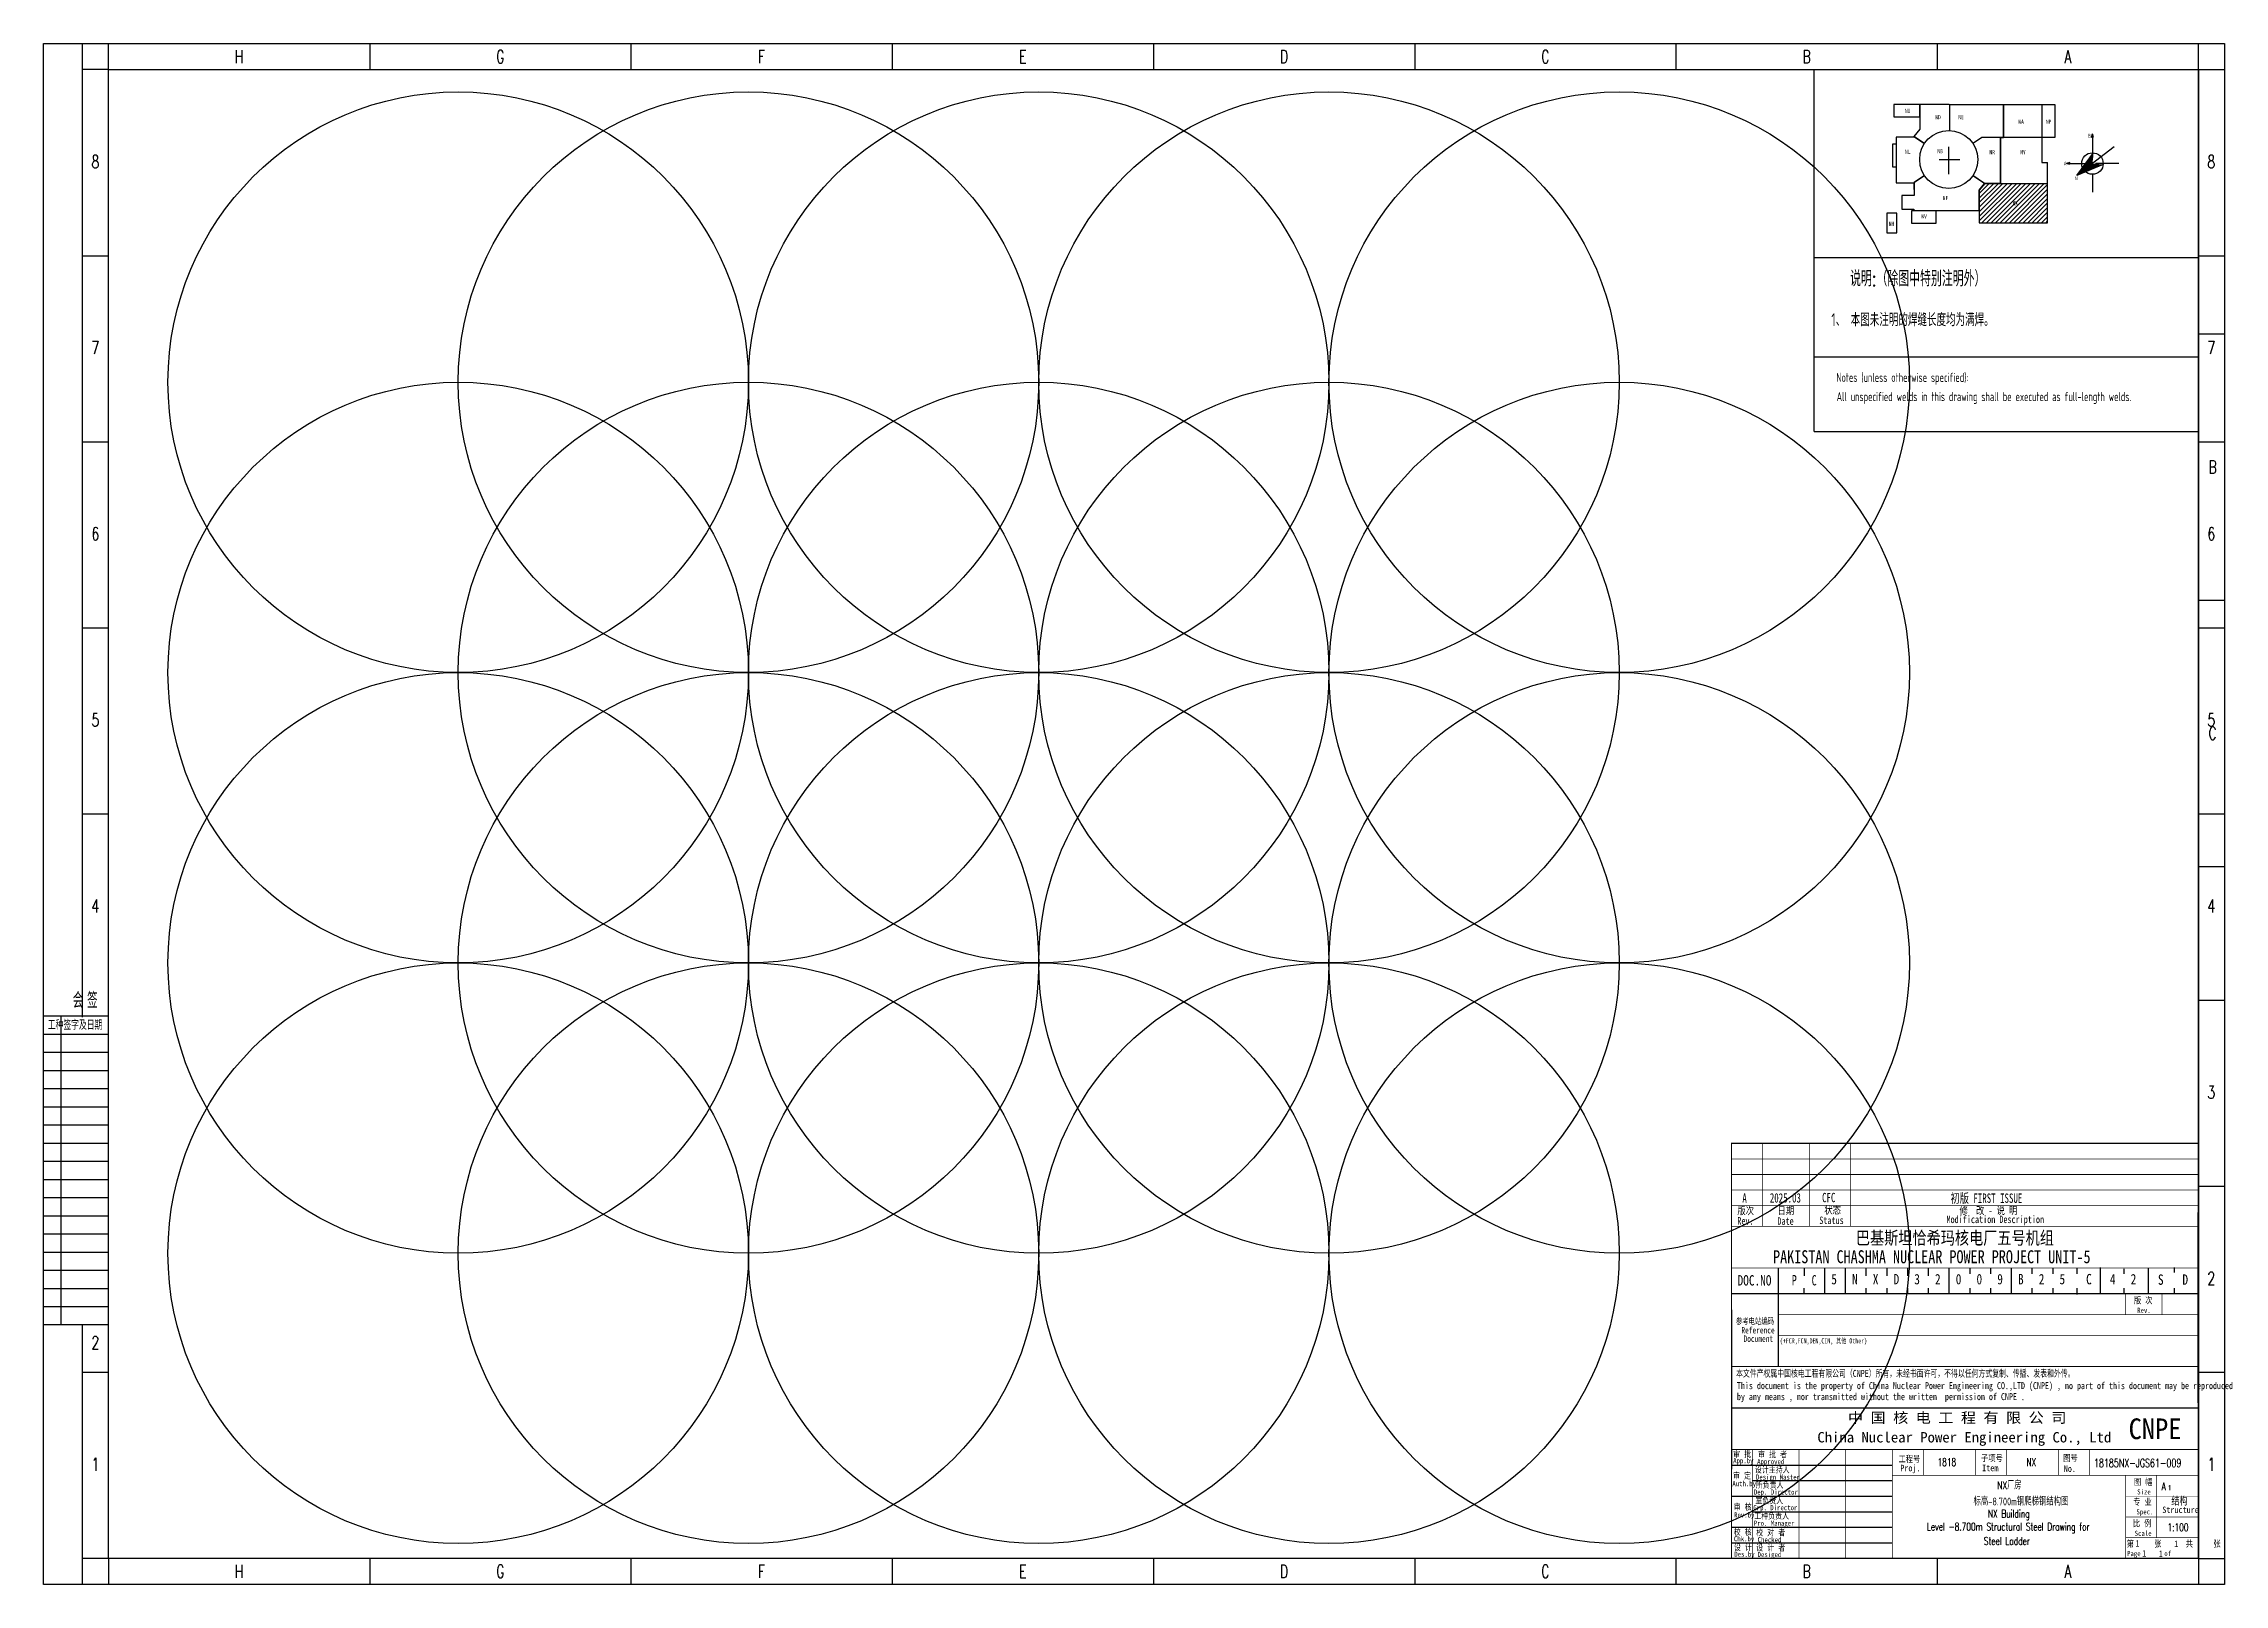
# Model space of a CAD drawing. Extents: x 8986 to 134227, y 7133 to 940687.
# Drawn here: x 16666 to 100766, y 156678 to 216078 of the extents above; entities that cross this region are included whole.
import ezdxf
from ezdxf.enums import TextEntityAlignment as Align

# ---------------------------------------------------------------- set-up
doc = ezdxf.new("R2010")
doc.units = 0
doc.linetypes.add('CENTER', pattern=[2, 1.25, -0.25, 0.25, -0.25])
doc.linetypes.add('CONTINOUS', pattern=[0])
doc.layers.get('0').update_dxf_attribs({"linetype": 'CONTINUOUS'})
for name, color, linetype in [('1', 1, 'CONTINUOUS'), ('C77(文本)', 3, 'CONTINUOUS'), ('DEN202303', 1, 'CONTINUOUS'), ('PUB_TEXT', 7, 'CONTINUOUS'), ('STEEL', 7, 'CONTINUOUS'), ('TK', 7, 'CONTINUOUS'), ('图框', 4, 'CONTINOUS'), ('土建', 4, 'CONTINUOUS'), ('房间号', 7, 'CONTINUOUS'), ('指北针', 3, 'CONTINUOUS'), ('文字 符号', 7, 'CONTINUOUS'), ('标注', 3, 'CONTINUOUS')]:
    doc.layers.add(name, color=color, linetype=linetype)
doc.styles.add('1', font='ROMANS', dxfattribs={"width": 0.7, "bigfont": 'HZTXT'})
doc.styles.add('bine', font='binee.shx', dxfattribs={"width": 0.7, "bigfont": 'binec.shx'})
doc.styles.add('CHINESE-3', font='romand.shx', dxfattribs={"width": 0.8, "bigfont": 'ochinese.shx'})
doc.styles.add('HZ', font='TXT.shx', dxfattribs={"width": 0.7, "bigfont": 'hz.shx'})
doc.styles.add('RH', font='romans.shx', dxfattribs={"width": 0.7, "bigfont": 'hz.shx'})
doc.styles.add('ROMAND', font='romand.shx', dxfattribs={"width": 0.7, "bigfont": 'ochinese.shx'})
doc.styles.add('TSSD_DIMENSION', font='tssdeng.shx', dxfattribs={"width": 0.7, "bigfont": 'Hztxt.shx'})
doc.styles.add('TSSD_Rein', font='Tssdeng.shx', dxfattribs={"width": 0.7, "bigfont": 'hztxt.shx'})
doc.styles.add('宋体', font='', dxfattribs={"width": 0.7})
doc.styles.add('汉字', font='STFANGSO.TTF', dxfattribs={"width": 0.8, "height": 4})
doc.styles.get('宋体').set_extended_font_data('SimSun')

# ---------------------------------------------------------------- blocks, each defined once
blk = doc.blocks.new('会签')
at = {"color": 0}
for p, q in [((3629.69, -1305.73), (3604.69, -1305.73)), ((3611.37, -1424.73), (3611.37, -1305.73)), ((3629.69, -1312.73), (3604.69, -1312.73)), ((3629.69, -1319.73), (3604.69, -1319.73)), ((3629.69, -1326.73), (3604.69, -1326.73)), ((3629.69, -1333.73), (3604.69, -1333.73)), ((3629.69, -1340.73), (3604.69, -1340.73)), ((3629.69, -1347.73), (3604.69, -1347.73)), ((3629.69, -1354.73), (3604.69, -1354.73)), ((3629.69, -1361.73), (3604.69, -1361.73)), ((3629.69, -1368.73), (3604.69, -1368.73)), ((3629.69, -1375.73), (3604.69, -1375.73)), ((3629.69, -1382.73), (3604.69, -1382.73)), ((3629.69, -1389.73), (3604.69, -1389.73)), ((3629.69, -1396.73), (3604.69, -1396.73)), ((3629.69, -1403.73), (3604.69, -1403.73)), ((3629.69, -1410.73), (3604.69, -1410.73)), ((3629.69, -1417.73), (3604.69, -1417.73)), ((3629.69, -1424.73), (3604.69, -1424.73))]:
    blk.add_line(p, q, dxfattribs=at)
at = {"color": 0, "style": 'bine', "width": 0.7}
for s, height, p in [('会 签  ', 6, (3622.23, -1302.52)), ('工种签字及日期', 3.3, (3616.78, -1310.89))]:
    blk.add_text(s, height=height, dxfattribs=at).set_placement(p, align=Align.CENTER)
blk = doc.blocks.new('tk1')
at = {"layer": '图框'}
for p, q in [((-831, 584), (10, 584)), ((-831, -10), (-831, 584)), ((-816, 208.63), (-816, 584)), ((-806, 574), (-806, 584)), ((-705.25, 584), (-705.25, 574)), ((-604.5, 584), (-604.5, 574)), ((-503.75, 584), (-503.75, 574)), ((-403, 584), (-403, 574)), ((-302.25, 584), (-302.25, 574)), ((-201.5, 584), (-201.5, 574)), ((-100.75, 584), (-100.75, 574)), ((0, 574), (0, 584)), ((10, 584), (10, -10)), ((-806, 574), (-816, 574)), ((0, 574), (10, 574)), ((-816, 502.25), (-806, 502.25)), ((0, 502.25), (10, 502.25)), ((-816, 430.5), (-806, 430.5)), ((0, 430.5), (10, 430.5)), ((-816, 358.75), (-806, 358.75)), ((0, 358.75), (10, 358.75)), ((-816, 287), (-806, 287)), ((0, 287), (0, 0)), ((0, 287), (0, 0)), ((0, 287), (0, 0)), ((0, 287), (0, 0)), ((0, 287), (10, 287)), ((0, 215.25), (10, 215.25)), ((0, 143.5), (10, 143.5)), ((-816, -10), (-816, 89.94)), ((-816, 71.75), (-806, 71.75)), ((0, 71.75), (10, 71.75)), ((-806, 0), (-816, 0)), ((-806, 0), (-806, -10)), ((-705.25, 0), (-705.25, -10)), ((-604.5, 0), (-604.5, -10)), ((-503.75, 0), (-503.75, -10)), ((-403, 0), (-403, -10)), ((-302.25, 0), (-302.25, -10)), ((-201.5, 0), (-201.5, -10)), ((-201.5, 0), (-201.5, -10)), ((-100.75, 0), (-100.75, -10)), ((0, 0), (0, -10)), ((0, 0), (10, 0)), ((10, -10), (-831, -10))]:
    blk.add_line(p, q, dxfattribs=at)
at = {"layer": '图框', "color": 1}
for p, q in [((-806, 574), (0, 574)), ((-806, 0), (-806, 574)), ((0, 574), (0, 0)), ((0, 0), (-806, 0))]:
    blk.add_line(p, q, dxfattribs=at)
at = {"color": 0}
blk.add_blockref('会签', (-4435.65, 1514.73), dxfattribs=at)
at = {"layer": '图框', "style": 'HZ', "width": 0.7}
for s, p in [('H', (-755.63, 576.5)), ('G', (-654.88, 576.5)), ('F', (-554.13, 576.5)), ('E', (-453.38, 576.5)), ('D', (-352.63, 576.5)), ('C', (-251.88, 576.5)), ('B', (-151.13, 576.5)), ('A', (-50.38, 576.5)), ('8', (-811.04, 536.01)), ('8', (4.96, 536.01)), ('7', (-811.04, 464.26)), ('7', (4.96, 464.26)), ('6', (-811.04, 392.51)), ('6', (4.96, 392.51)), ('5', (-811.04, 320.76)), ('5', (4.96, 320.76)), ('4', (-811.04, 249.01)), ('4', (4.96, 249.01)), ('3', (4.96, 177.26)), ('2', (4.96, 105.51)), ('2', (-811.04, 80.69)), ('1', (-811.04, 33.76)), ('1', (4.96, 33.76)), ('H', (-755.63, -7.5)), ('G', (-654.88, -7.5)), ('F', (-554.13, -7.5)), ('E', (-453.38, -7.5)), ('D', (-352.63, -7.5)), ('C', (-251.88, -7.5)), ('B', (-151.13, -7.5)), ('A', (-50.38, -7.5))]:
    blk.add_text(s, height=5, dxfattribs=at).set_placement(p, align=Align.CENTER)
blk = doc.blocks.new('B202491810562')
at = {"layer": '房间号', "linetype": 'ByBlock', "ltscale": 1000}
h = blk.add_hatch(dxfattribs=at)
h.set_pattern_fill('ANSI31', color=256, scale=1000)
h.set_pattern_definition([(45, (-159094.41, 72680.96), (-88.38835, 88.38835), [])])
h.paths.add_polyline_path([(6193, 1904), (4379, 1904), (3769, 1904), (3554, 1644), (3554, 384), (6193, 384)])
h.paths.add_polyline_path([(4825, 1024), (5119, 1024), (5119, 1264), (4825, 1264)], flags=24)
at = {"linetype": 'CENTER', "ltscale": 1500}
for p, q in [((2014, 2828), (2809, 2828)), ((2379, 2258), (2379, 3311))]:
    blk.add_line(p, q, dxfattribs=at)
at = {"layer": '土建', "color": 1, "linetype": 'ByBlock'}
for p, q in [((270, 4948), (270, 4468)), ((1267, 4948), (270, 4948)), ((270, 4468), (1267, 4468)), ((1267, 4468), (1267, 4948)), ((2399, 4948), (1271, 4948)), ((1271, 4948), (1271, 4003)), ((2399, 4948), (4487, 4948)), ((2425, 3946), (2425, 4948)), ((4487, 4948), (4487, 3676)), ((4487, 4785), (4487, 4876)), ((4487, 4696), (4487, 4725)), ((4487, 3879), (4487, 4648)), ((4491, 4948), (5977, 4948)), ((4491, 3676), (4491, 4948)), ((5977, 4948), (5977, 3676)), ((5977, 4948), (6473, 4948)), ((5977, 4948), (5977, 3676)), ((6473, 4948), (6473, 3676)), ((351, 3424), (211, 3424)), ((211, 3424), (211, 2542)), ((1073, 3692), (351, 3692)), ((351, 3692), (351, 1932)), ((1447, 3450), (1040, 3719)), ((1271, 4003), (1041, 3719)), ((1041, 3719), (1446, 3449)), ((1446, 3449), (1073, 3692)), ((3653, 3676), (3311, 3449)), ((3642, 3669), (3311, 3450)), ((3654, 3672), (3316, 3448)), ((4487, 3676), (3653, 3676)), ((4375, 3672), (3654, 3672)), ((4375, 1908), (4375, 3672)), ((4375, 3672), (4375, 1908)), ((5977, 3672), (4379, 3672)), ((4379, 3672), (4379, 1908)), ((4523, 3672), (4407, 3672)), ((4415, 3676), (4487, 3676)), ((4487, 3676), (4487, 3819)), ((5977, 3676), (4491, 3676)), ((6473, 3676), (5977, 3676)), ((5977, 3672), (5977, 2714)), ((211, 2542), (351, 2542)), ((4375, 2924), (4375, 1908)), ((5977, 2714), (6193, 2714)), ((6193, 1908), (6193, 2714)), ((351, 1932), (1025, 1932)), ((1025, 1932), (1442, 2208)), ((1045, 1939), (1043, 1444)), ((1448, 2206), (1045, 1939)), ((1045, 1668), (1045, 1939)), ((3763, 1907), (3311, 2208)), ((3763, 1907), (3311, 2207)), ((3316, 2208), (3769, 1908)), ((3550, 1645), (3763, 1907)), ((3769, 1904), (3554, 1644)), ((3769, 1908), (4375, 1908)), ((4375, 1904), (3769, 1904)), ((4375, 1904), (4379, 1904)), ((4379, 1908), (6193, 1908)), ((4379, 1904), (6193, 1904)), ((6193, 384), (6193, 1904)), ((1043, 1444), (577, 1444)), ((577, 1444), (577, 916)), ((577, 916), (1041, 916)), ((942, 852), (942, 372)), ((1897, 852), (942, 852)), ((1041, 916), (1041, 856)), ((1041, 856), (3550, 856)), ((1897, 372), (1897, 852)), ((1897, 372), (1897, 852)), ((3550, 856), (3550, 1645)), ((3554, 1644), (3554, 384)), ((376, 764), (0, 764)), ((0, 764), (0, 0)), ((0, 0), (376, 0)), ((376, 0), (376, 764)), ((942, 372), (1897, 372)), ((3554, 384), (6193, 384))]:
    blk.add_line(p, q, dxfattribs=at)
at = {"layer": '土建', "color": 3, "linetype": 'ByBlock'}
for p, q in [((7924, 3717), (7924, 2907)), ((6998, 2673), (7924, 2672)), ((8759, 3310), (7315, 2205)), ((8939, 2672), (8042, 2672)), ((7924, 2259), (7924, 1570))]:
    blk.add_line(p, q, dxfattribs=at)
blk.add_lwpolyline([(8336, 2632), (7315, 2205), (7968, 3083)], dxfattribs=at)
at = {"layer": '土建', "color": 1, "linetype": 'ByBlock'}
blk.add_circle((2379, 2828), 1119, dxfattribs=at)
at = {"layer": '土建', "color": 3, "linetype": 'ByBlock'}
blk.add_circle((7924, 2672), 414, dxfattribs=at)
blk.add_point((7690, 2656), dxfattribs=at)
blk.add_point((7690, 2656), dxfattribs=at)
for points in [[(7968, 3083), (7315, 2205), (7925, 2672)], [(7925, 2672), (8336, 2632), (7315, 2205)]]:
    blk.add_solid(points, dxfattribs=at)
at = {"layer": '指北针'}
for p, q in [((7888, 3681), (7924, 3813)), ((7961, 3681), (7924, 3813)), ((7049, 2709), (6917, 2673)), ((7049, 2636), (6917, 2673))]:
    blk.add_line(p, q, dxfattribs=at)
for points in [[(7924, 3717), (7888, 3681), (7924, 3813)], [(7961, 3681), (7924, 3813), (7924, 3717)], [(7013, 2673), (7049, 2709), (6917, 2673)], [(7049, 2636), (6917, 2673), (7013, 2673)]]:
    blk.add_solid(points, dxfattribs=at)
at = {"color": 0, "linetype": 'ByBlock', "width": 0.8}
for s, p in [('NU', (691, 4623)), ('ND', (1867, 4382)), ('NE', (2752, 4382)), ('NA', (5068, 4203)), ('NP', (6129, 4203)), ('NL', (696, 3042)), ('NB', (1944, 3068)), ('NR', (3952, 3032)), ('NY', (5137, 3032)), ('NF', (2150, 1263)), ('NX', (4841, 1064)), ('NH', (68, 267)), ('NV', (1328, 554))]:
    blk.add_text(s, height=160, dxfattribs=at).set_placement(p)
at = {"layer": '指北针', "style": 'TSSD_DIMENSION', "width": 0.7}
for s, p in [('B', (7753, 3668)), ('A', (6814, 2607)), ('N', (7244, 2033))]:
    blk.add_text(s, height=150, dxfattribs=at).set_placement(p)

msp = doc.modelspace()

# ---------------------------------------------------------------- linework, layer by layer
at = {"color": 1}
for p, q in [((84952, 201129), (84952, 215078)), ((84952, 207833), (99766, 207833)), ((84952, 204000), (99766, 204000)), ((84952, 201129), (99766, 201129))]:
    msp.add_line(p, q, dxfattribs=at)
at = {"color": 4, "linetype": 'Continuous'}
msp.add_line((83558, 168878), (83558, 165078), dxfattribs=at)
at = {"color": 4}
msp.add_line((84558, 168878), (84558, 168578), dxfattribs=at)
at = {"flags": 128}
for points in [[(99766, 204885), (100766, 204885)], [(99766, 194622), (100766, 194622)], [(99766, 184360), (100766, 184360)]]:
    msp.add_lwpolyline(points, dxfattribs=at)
for centre in [(32655, 203024), (43848, 203024), (55041, 203024), (66235, 203024), (77428, 203024), (32655, 191830), (43848, 191830), (55041, 191830), (66235, 191830), (77428, 191830), (32655, 180637), (43848, 180637), (55041, 180637), (66235, 180637), (77428, 180637), (32655, 169444), (43848, 169444), (55041, 169444), (66235, 169444), (77428, 169444)]:
    msp.add_circle(centre, 11193)
at = {"layer": '1', "color": 4}
for p, q in [((99725, 171014), (99725, 171014)), ((99725, 171014), (99725, 171014)), ((99725, 171014), (99725, 171014)), ((99725, 171014), (99725, 171014)), ((99725, 171014), (99725, 171014)), ((99725, 171014), (99725, 171014)), ((99725, 171014), (99725, 171014)), ((99725, 171014), (99725, 171014)), ((99758, 163683), (99758, 171014)), ((99758, 163683), (99758, 171014)), ((99728, 169502), (99728, 169502)), ((99728, 169502), (99728, 169502)), ((99728, 169502), (99728, 169502)), ((99728, 169502), (99728, 169502)), ((84558, 168778), (84558, 168778)), ((85358, 167878), (85358, 168878)), ((86158, 167878), (86158, 168878)), ((86958, 168578), (86958, 168878)), ((87758, 168578), (87758, 168878)), ((88558, 168578), (88558, 168878)), ((89358, 168578), (89358, 168878)), ((90158, 167878), (90158, 168878)), ((90958, 168649), (90958, 168878)), ((91758, 168649), (91758, 168878)), ((92558, 167878), (92558, 168878)), ((93358, 168649), (93358, 168878)), ((94158, 168649), (94158, 168878)), ((95095, 168649), (95095, 168878)), ((95995, 167899), (95995, 168899)), ((96895, 168649), (96895, 168849)), ((97845, 167878), (97845, 168878)), ((98845, 168699), (98845, 168888)), ((99758, 167878), (81758, 167878)), ((84558, 167878), (84558, 168099)), ((86958, 167878), (86958, 168099)), ((87758, 167878), (87758, 168099)), ((88558, 167878), (88558, 168099)), ((89358, 167878), (89358, 168099)), ((90958, 167878), (90958, 168099)), ((91758, 167878), (91758, 168099)), ((93358, 167878), (93358, 168099)), ((94158, 167878), (94158, 168099)), ((95095, 167849), (95095, 168099)), ((96895, 167899), (96895, 168099)), ((98845, 167899), (98845, 168099)), ((81758, 161278), (87958, 161278)), ((82558, 160678), (87958, 160678)), ((81758, 160078), (87958, 160078)), ((82558, 159478), (87958, 159478)), ((81758, 158878), (87958, 158878)), ((81758, 158278), (87958, 158278)), ((99758, 157678), (81758, 157678)), ((99758, 157678), (81758, 157678)), ((99758, 157678), (81758, 157678)), ((99758, 157678), (81758, 157678)), ((99758, 157678), (81758, 157678)), ((99758, 157678), (81758, 157678))]:
    msp.add_line(p, q, dxfattribs=at)
at = {"layer": '1', "color": 4, "ltscale": 0.8}
msp.add_line((81758, 167267), (81758, 161117), dxfattribs=at)
at = {"layer": '1', "color": 4, "const_width": 50}
for points in [[(81758, 157678), (99758, 157678), (99758, 173678), (81758, 173678)], [(81758, 163478), (99758, 163478), (99758, 157678), (81758, 157678)]]:
    msp.add_lwpolyline(points, close=True, dxfattribs=at)
at = {"layer": '1', "color": 4}
for points, const_width in [([(82958, 173678), (82958, 170478)], 30), ([(84758, 173678), (84758, 170478)], 30), ([(86358, 173678), (86358, 170478)], 30), ([(81758, 173078), (99758, 173078)], 30), ([(81758, 172478), (99758, 172478)], 30), ([(81758, 171878), (99758, 171878)], 30), ([(81758, 171278), (99758, 171278)], 30), ([(81758, 170478), (99758, 170478)], 30), ([(81758, 168878), (99758, 168878)], 30), ([(83558, 168878), (83558, 165078)], 30), ([(81758, 167878), (99758, 167878)], 30), ([(96958, 167878), (96958, 167078)], 30), ([(98358, 167878), (98358, 167078)], 30), ([(83558, 167078), (99758, 167078)], 30), ([(83558, 166278), (99758, 166278)], 30), ([(81758, 165078), (99758, 165078)], 30), ([(81758, 161878), (99758, 161878)], 30), ([(82558, 161878), (82558, 157678)], 30), ([(82558, 161878), (82558, 157678)], 30), ([(84358, 161878), (84358, 157678)], 30), ([(86158, 161878), (86158, 157678)], 30), ([(87958, 161878), (87958, 157678)], 30), ([(89158, 161878), (89158, 160878)], 25), ([(91158, 161878), (91158, 160878)], 25), ([(92358, 161878), (92358, 160878)], 25), ([(94358, 161878), (94358, 160878)], 25), ([(95558, 161878), (95558, 160878)], 25), ([(87958, 160878), (99758, 160878)], 30), ([(96958, 160878), (96958, 157678)], 30), ([(98158, 160878), (98158, 158478)], 25), ([(99758, 160078), (96958, 160078)], 25), ([(99758, 159278), (96958, 159278)], 25), ([(99758, 158478), (96958, 158478)], 25)]:
    msp.add_lwpolyline(points, dxfattribs=dict(at, const_width=const_width))
at = {"layer": 'STEEL', "ltscale": 0.1, "const_width": 50}
msp.add_lwpolyline([(99766, 215078), (99766, 157678), (19166, 157678), (19166, 215078)], close=True, dxfattribs=at)
at = {"layer": '图框', "color": 4}
msp.add_line((99758, 157678), (81758, 157678), dxfattribs=at)
msp.add_line((99758, 157678), (81758, 157678), dxfattribs=at)
msp.add_line((99758, 157678), (81758, 157678), dxfattribs=at)
msp.add_line((99758, 157678), (81758, 157678), dxfattribs=at)

# ---------------------------------------------------------------- block references
at = {"linetype": 'Continuous', "xscale": 100, "yscale": 100, "zscale": 100}
msp.add_blockref('tk1', (99766, 157678), dxfattribs=at)
at = {"layer": 'DEN202303'}
msp.add_blockref('B202491810562', (87755, 208783, 0), dxfattribs=at)

# ---------------------------------------------------------------- texts
at = {"color": 0, "style": 'HZ', "width": 0.7}
for s, p in [('B', (100152, 199503)), ('C', (100152, 189240))]:
    msp.add_text(s, height=500, dxfattribs=at).set_placement(p)
at = {"color": 4, "linetype": 'Continuous', "style": '宋体', "width": 0.8}
for s, p in [('巴基斯坦恰希玛核电厂五号机组', (86555, 169785)), ('PAKISTAN CHASHMA NUCLEAR POWER PROJECT UNIT-5', (83360, 169059))]:
    msp.add_text(s, height=500, dxfattribs=at).set_placement(p)
for s, p in [('5', (85607, 168125)), ('N', (86407, 168125)), ('X', (87207, 168125)), ('D', (88007, 168125)), ('3', (88807, 168125)), ('2', (89607, 168125)), ('0', (90407, 168125)), ('B', (92807, 168125)), ('2', (93607, 168125)), ('5', (94407, 168125)), ('C', (95433, 168125)), ('4', (96352, 168125)), ('2', (97152, 168125)), ('S', (98204, 168108)), ('D', (99148, 168108))]:
    msp.add_text(s, height=400, dxfattribs=at).set_placement(p, align=Align.BOTTOM_LEFT)
at = {"color": 2, "linetype": 'Continuous', "style": '宋体', "width": 0.8}
for s, p in [('0', (91207, 168125)), ('9', (92007, 168125))]:
    msp.add_text(s, height=400, dxfattribs=at).set_placement(p, align=Align.BOTTOM_LEFT)
at = {"color": 4, "linetype": 'Continuous', "char_height": 400, "attachment_point": 5, "style": '宋体'}
for s, width, insert in [('P', 577.48, (84179, 168406)), ('C', 676.01, (84945, 168399))]:
    msp.add_mtext_dynamic_manual_height_columns(s, width=width, gutter_width=100, heights=[0], dxfattribs=dict(at, insert=insert))
at = {"layer": '1', "color": 4}
for s, height, style, width, p in [('A', 360, '宋体', 0.7, (82177, 171390)), ('2025.03', 360, '宋体', 0.7, (83236, 171399)), ('CFC', 360, '宋体', 0.7, (85251, 171412)), ('初版 FIRST ISSUE', 360, '宋体', 0.7, (90209, 171387)), ('版次', 288, '汉字', 0.8, (81983, 170943)), ('Rev.', 288, '汉字', 0.8, (81983, 170547)), ('Date', 288, '汉字', 0.8, (83528, 170541)), ('日期 ', 288, '汉字', 0.8, (83528, 170944)), ('Status', 288, '汉字', 0.8, (85145, 170569)), ('状态', 288, '汉字', 0.8, (85336, 170965)), ('Modification Description', 288, '汉字', 0.8, (90051, 170606)), ('修  改 - 说 明', 288, '汉字', 0.8, (90551, 170949)), ('DOC.NO', 400, '宋体', 0.8, (81993, 168199)), ('版 次', 250, '汉字', 0.8, (97278, 167505)), ('Rev.', 200, '汉字', 0.8, (97403, 167145)), ('App.by', 200, '汉字', 0.8, (81825, 161346)), ('审 批', 240, '汉字', 0.8, (81822, 161579)), ('Approved', 200, '汉字', 0.8, (82748, 161312)), ('审 批 者', 240, '汉字', 0.8, (82780, 161571)), ('Auth.by', 200, '汉字', 0.8, (81791, 160462)), ('审 定', 240, '汉字', 0.8, (81818, 160749)), ('设计主持人', 240, '汉字', 0.8, (82657, 160981)), ('所负责人', 240, '汉字', 0.8, (82689, 160395)), ('Design Master', 200, '汉字', 0.8, (82701, 160714)), ('Proj.', 250, '汉字', 0.8, (88268, 161038)), ('Item', 250, '汉字', 0.8, (91425, 161042)), ('No.', 250, '汉字', 0.8, (94573, 161014)), ('图 幅', 250, '汉字', 0.8, (97278, 160505)), ('审 核', 240, '汉字', 0.8, (81842, 159544)), ('Dep. Director', 200, '汉字', 0.8, (82620, 160138)), ('室负责人', 240, '汉字', 0.8, (82678, 159792)), ('专 业', 250, '汉字', 0.8, (97250, 159736)), ('Size', 200, '汉字', 0.8, (97403, 160145)), ('Rev.by', 200, '汉字', 0.8, (81859, 159256)), ('Grp. Director', 200, '汉字', 0.8, (82601, 159536)), ('Pro. Manager', 200, '汉字', 0.8, (82621, 158936)), ('工种负责人', 240, '汉字', 0.8, (82635, 159202)), ('比 例', 250, '汉字', 0.8, (97237, 158907)), ('Spec.', 200, '汉字', 0.8, (97375, 159376)), ('Structure', 250, '汉字', 0.8, (98373, 159428)), ('校 核', 240, '汉字', 0.8, (81843, 158581)), ('设 计', 240, '汉字', 0.8, (81851, 157987)), ('Chk.by', 200, '汉字', 0.8, (81852, 158336)), ('校 对 者', 240, '汉字', 0.8, (82711, 158557)), ('设 计 者', 240, '汉字', 0.8, (82711, 157972)), ('Checked', 200, '汉字', 0.8, (82768, 158300)), ('第     张      共     张', 250, '汉字', 0.8, (96997, 158122)), ('Scale', 200, '汉字', 0.8, (97305, 158547)), ('1', 250, '汉字', 0.8, (97337, 158133)), ('1', 250, '汉字', 0.8, (98832, 158118)), ('Des.by', 200, '汉字', 0.8, (81867, 157742)), ('Desiged', 200, '汉字', 0.8, (82764, 157730)), ('Page       of  ', 200, '汉字', 0.8, (97013, 157767)), ('1', 250, '汉字', 0.8, (97598, 157744)), ('1', 250, '汉字', 0.8, (98235, 157733))]:
    msp.add_text(s, height=height, dxfattribs=dict(at, style=style, width=width)).set_placement(p)
at = {"layer": '1', "color": 4, "ltscale": 0.8}
for s, height, style, width, p in [('参考电站编码', 250, '宋体', 0.7, (81928, 166698)), ('Reference', 250, '宋体', 0.7, (82139, 166353)), ('Document', 250, '宋体', 0.7, (82222, 166023)), ('(+FCR,FCN,DEN,CIN, 其他 Other)', 200, '宋体', 0.7, (83625, 165967)), ('本文件产权属中国核电工程有限公司（CNPE）所有，未经书面许可，不得以任何方式复制、传播、发表和外传。', 270, '宋体', 0.7, (81935, 164678)), ('This document is the property of China Nuclear Power Engineering CO.,LTD (CNPE) , no part of this document may be reproduced ', 270, '宋体', 0.7, (81967, 164204)), ('by any means , nor transmitted without the written  permission of CNPE .', 270, '宋体', 0.7, (81967, 163780)), ('工程号', 250, '汉字', 0.8, (88200, 161390)), ('子项号', 250, '汉字', 0.8, (91380, 161422)), ('图号', 250, '汉字', 0.8, (94551, 161429))]:
    msp.add_text(s, height=height, dxfattribs=dict(at, style=style, width=width)).set_placement(p)
at = {"layer": '1', "color": 4, "style": '宋体'}
for s, width, p, p2 in [('中 国 核 电 工 程 有 限 公 司', 1.015354, (86250, 162904), (94672, 162904)), ('China Nuclear Power Engineering Co., Ltd', 0.990448, (85071, 162149), (96403, 162149))]:
    msp.add_text(s, height=400, dxfattribs=dict(at, width=width)).set_placement(p, p2, align=Align.FIT)
at = {"layer": 'C77(文本)', "color": 7, "linetype": 'Continuous', "style": '1', "width": 0.7}
msp.add_text('说明:（除图中特别注明外）', height=600, dxfattribs=at).set_placement((86330, 206721))
at = {"layer": 'C77(文本)', "style": 'TSSD_Rein', "width": 0.7}
for s, p in [(' Notes (unless otherwise specified):   ', (85650, 203036)), ('All unspecified welds in this drawing shall be executed as full-length welds.', (85813, 202295))]:
    msp.add_text(s, height=350, dxfattribs=at).set_placement(p)
at = {"layer": 'PUB_TEXT', "color": 4, "style": '宋体', "width": 0.891618}
msp.add_text('CNPE', height=800, dxfattribs=at).set_placement((97072, 162276), (99113, 162276), align=Align.FIT)
at = {"layer": 'TK', "color": 4}
for s, style, width, p in [('1818', 'ROMAND', 0.7, (89702, 161240)), ('NX', 'ROMAND', 0.7, (93132, 161240)), ('结构', 'CHINESE-3', 0.8, (98722, 159721))]:
    msp.add_text(s, height=300, dxfattribs=dict(at, style=style, width=width)).set_placement(p)
at = {"layer": 'TK', "color": 2, "style": 'RH', "width": 0.7}
for s, p in [('NX厂房', (92011, 160347)), ('Level -8.700m Structural Steel Drawing for', (89294, 158753)), ('NX Building', (91644, 159254)), (' Steel Ladder', (91349, 158198))]:
    msp.add_text(s, height=300, dxfattribs=at).set_placement(p)
at = {"layer": 'TK', "color": 3, "style": 'TSSD_Rein', "width": 0.7}
msp.add_text('标高-8.700m钢爬梯钢结构图', height=300, dxfattribs=at).set_placement((91091, 159722))
at = {"layer": 'TK', "color": 0, "style": 'ROMAND', "width": 0.7}
for s, height, p in [('A ', 300, (98348, 160306)), ('1', 200, (98585, 160306))]:
    msp.add_text(s, height=height, dxfattribs=at).set_placement(p)
at = {"layer": 'TK', "style": 'ROMAND', "width": 0.7}
msp.add_text('1:100', height=300, dxfattribs=at).set_placement((98573, 158725))
at = {"layer": '文字 符号', "style": 'TSSD_Rein', "width": 0.7}
msp.add_text('1、 本图未注明的焊缝长度均为满焊。', height=500, dxfattribs=at).set_placement((85609, 205184))
at = {"layer": '标注', "color": 4, "ltscale": 0.001, "style": 'ROMAND', "width": 0.7}
msp.add_text('18185NX-JGS61-009', height=320, dxfattribs=at).set_placement((95737, 161198))

doc.saveas('drawing.dxf')
